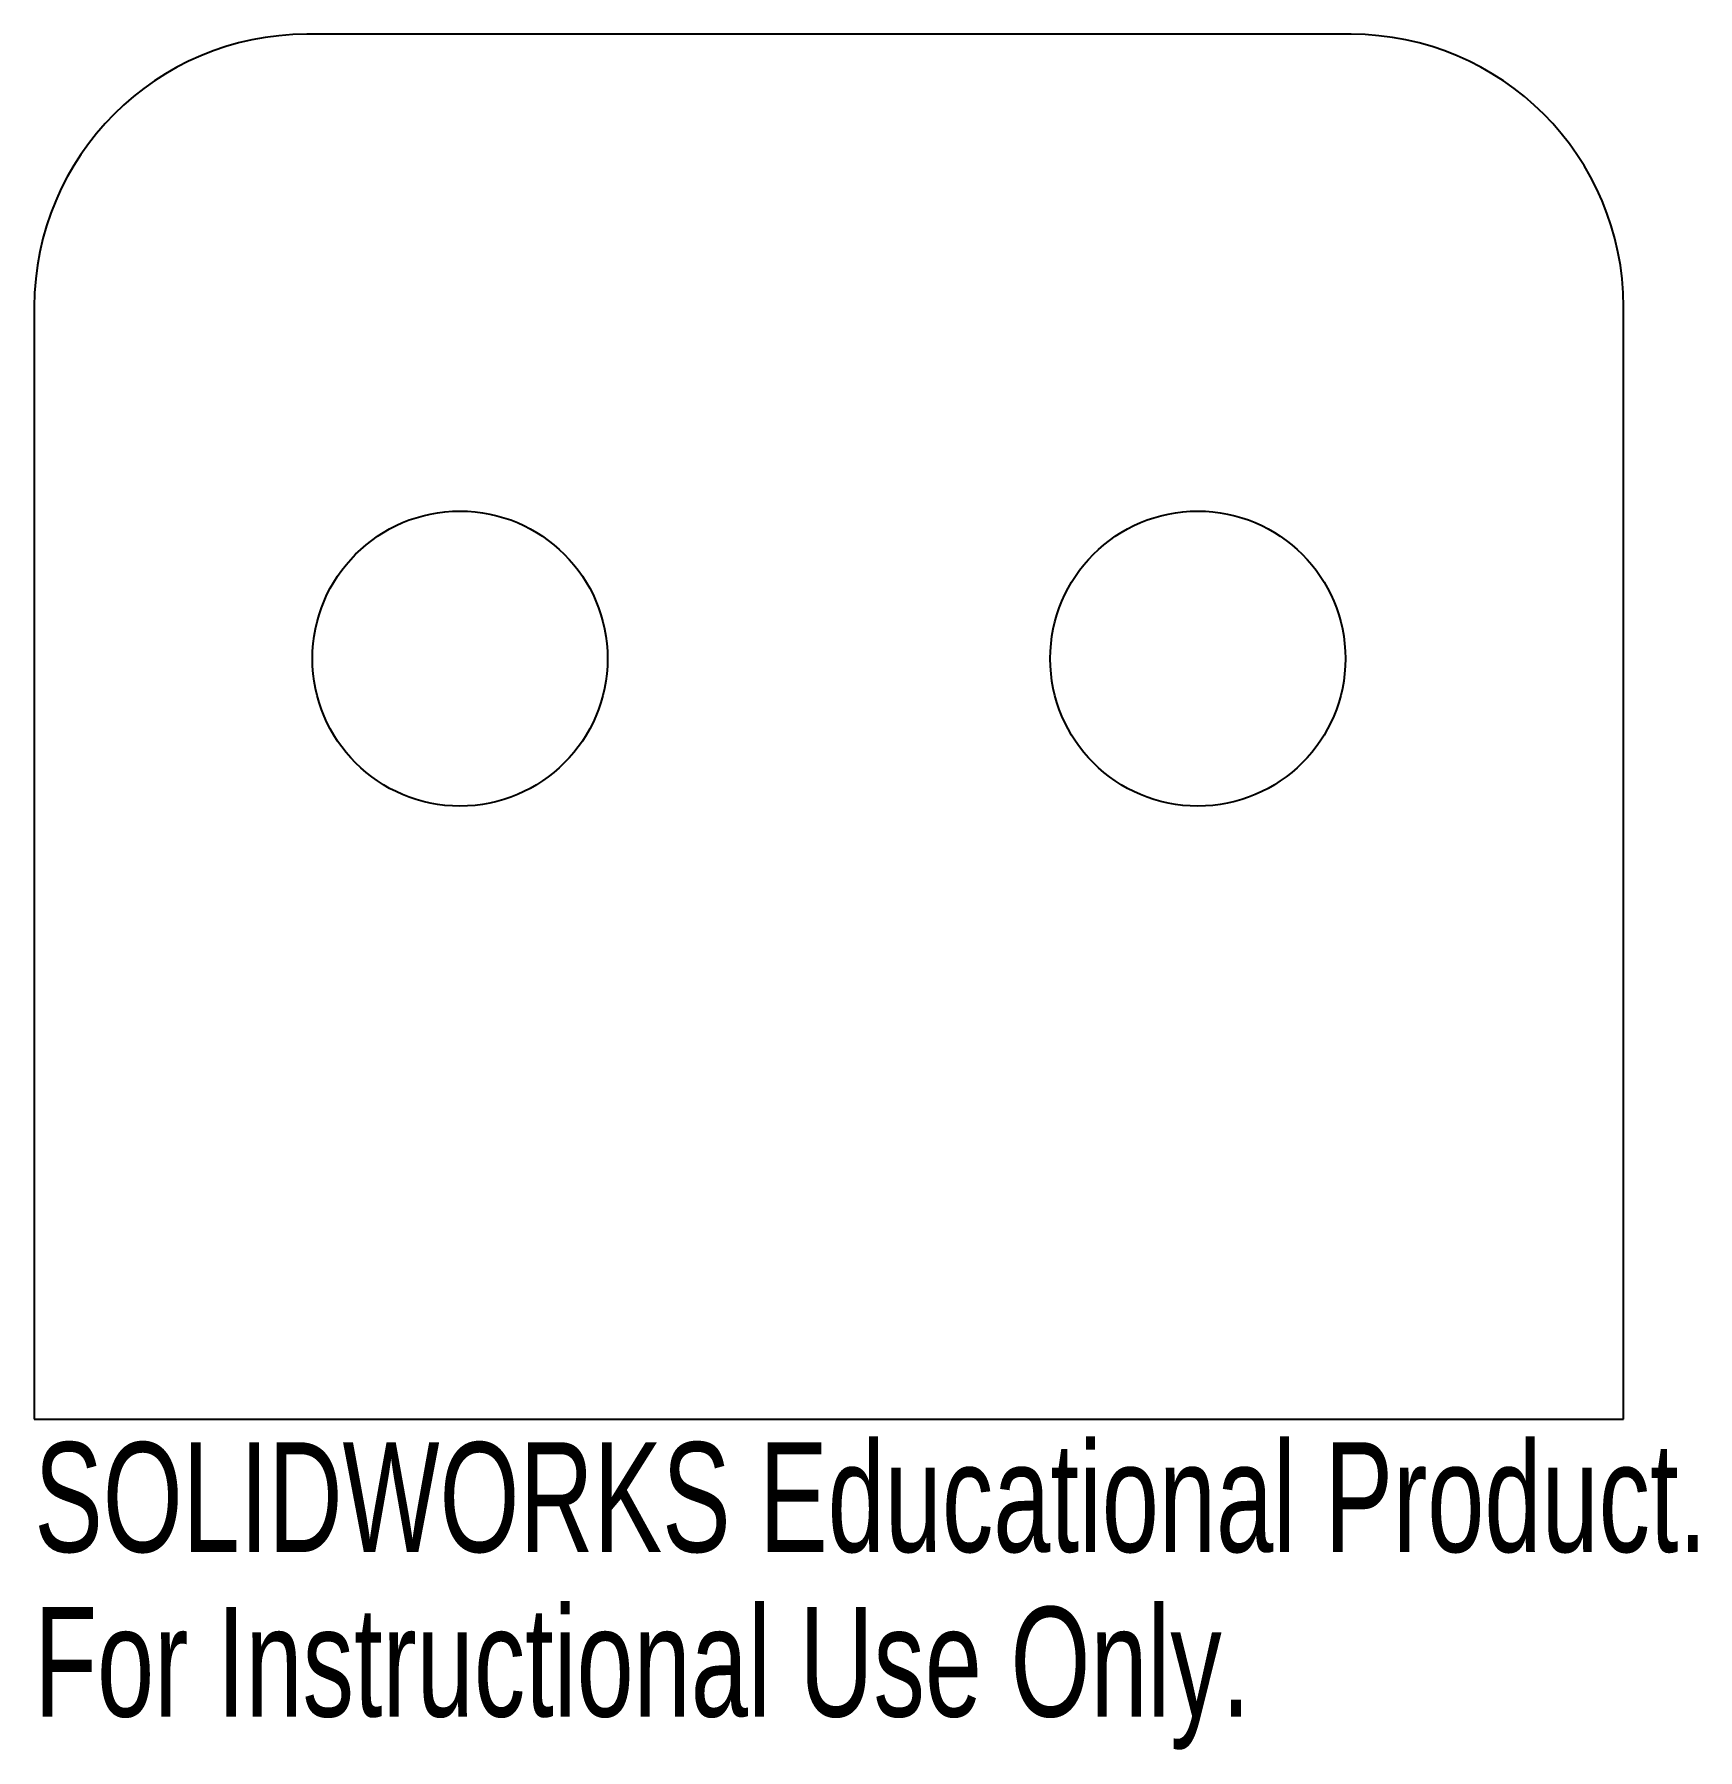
# Model space of a CAD drawing. Header units: millimetres. Extents: x -35 to 38.3, y -48.1 to 27.5.
import ezdxf

# ---------------------------------------------------------------- set-up
doc = ezdxf.new("R2010")
doc.units = ezdxf.units.MM
doc.styles.add('SLDTEXTSTYLE0', font='TXT', dxfattribs={"width": 0.7})

msp = doc.modelspace()

# ---------------------------------------------------------------- linework, layer by layer
at = {"color": 7, "linetype": 'Continuous', "lineweight": 25}
for p, q in [((23, 27.5), (-23, 27.5)), ((-35, 15.5), (-35, -33.5)), ((35, -33.5), (35, 15.5)), ((-35, -33.5), (35, -33.5))]:
    msp.add_line(p, q, dxfattribs=at)
for centre in [(-16.25, 0), (16.25, 0)]:
    msp.add_circle(centre, 6.5, dxfattribs=at)
for centre, start, end in [((-23, 15.5), 90, 180), ((23, 15.5), 0, 90)]:
    msp.add_arc(centre, 12, start, end, dxfattribs=at)

# ---------------------------------------------------------------- texts
at = {"color": 7, "linetype": 'Continuous', "char_height": 4.83362, "attachment_point": 1, "style": 'SLDTEXTSTYLE0'}
for s, insert in [('SOLIDWORKS Educational Product.', (-35, -34.52)), ('For Instructional Use Only.', (-35, -41.77))]:
    msp.add_mtext(s, dxfattribs=dict(at, insert=insert))

doc.saveas('drawing.dxf')
